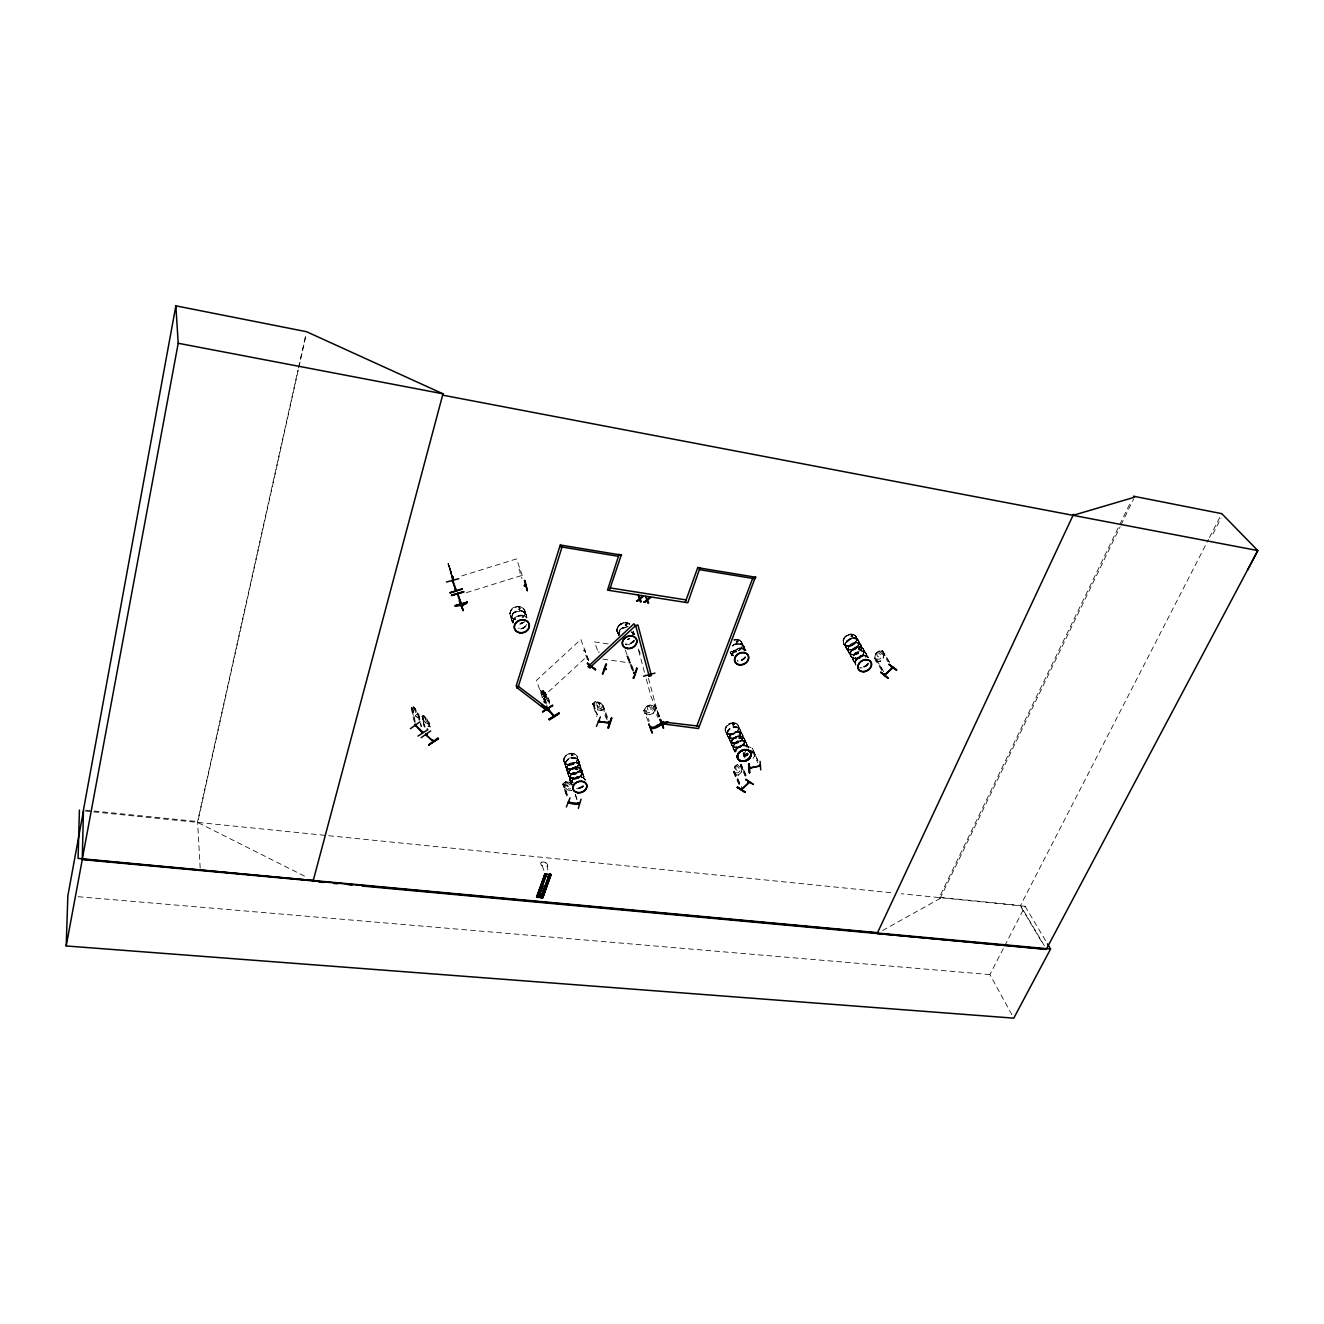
<?xml version="1.0" encoding="UTF-8"?>
<svg xmlns="http://www.w3.org/2000/svg" width="1324" height="1324" viewBox="0 0 1324 1324"><rect width="100%" height="100%" fill="white"/><g stroke="black" fill="none" stroke-linecap="round" stroke-linejoin="round"><path stroke-width="0.75" stroke-dasharray="5 3.75" d="M745.445 776.096L740.447 765.404L741.159 764.742L737.418 764.444L734.803 766.828L735.648 772.769L738.08 772.786L739.785 771.18L740.728 767.953L737.336 764.395M596.131 704.401L596.396 702.332M509.823 613.74L510.882 610.347M511.511 616.024L511.478 619.318M515.516 619.715L513.679 619.202L512.669 622.677A7.795 6.521 -17.2 0 1 517.485 616.107A7.795 6.521 -17.2 0 1 525.876 616.852L524.271 615.892L522.914 617.381M515.433 619.02L515.433 618.507M519.306 609.222L519.405 607.848M566.854 782.236L566.887 785.761L569.552 787.151L569.982 784.95L566.821 782.335M563.61 759.811C564.14 753.819 573.044 750.89 576.883 755.607M565.034 764.147L565.365 762.492M566.887 767.506L566.606 769.029L566.937 767.39M568.592 764.246L569.717 764.047M568.128 773.762L570.28 769.211L575.361 766.977M571.455 755.226L572.001 754.366M571.753 754.465L571.62 755.425M571.786 755.574L572.829 755.243L572.282 754.316M572.961 755.226L571.703 756.021L571.67 754.597M569.916 776.526L569.783 779.737L571.72 782.352A7.133 5.594 -18.3 0 1 574.351 772.935A7.133 5.594 -18.3 0 1 583.884 777.254L583.685 775.715L585.092 779.935A7.166 5.594 -18.3 0 0 584.414 778.628L585.109 779.968M571.19 783.163L571.521 781.508M573.242 777.933L574.202 777.734L573.441 778.595M580.144 776.509L575.146 778.926L570.081 777.536L574.368 778.065M577.512 769.194L576.403 768.781M575.857 769.36L576.834 770.005L577.843 768.946M577.909 769.244L575.824 768.996M578.902 764.56L579.25 762.905M580.822 767.92L580.541 769.426L579.747 764.593M582.063 773.712L581.352 775.368L582.146 770.651M582.13 773.895L582.411 772.372M584.695 779.455A7.166 5.594 -18.4 0 0 583.619 778.38L582.792 773.696M618.854 632.078L618.672 635.57A7.58 6.239 -22.1 0 1 620.873 629.099A7.58 6.239 -22.1 0 1 628.122 626.831M625.176 625.491L625.309 624.796M625.805 625.342L626.616 624.134M626.897 624.134L626.765 625.358L625.209 625.375M633.451 632.789L633.071 634.56A7.58 6.239 -22.1 0 0 633.418 632.822L634.477 634.163A7.613 6.256 -22.1 0 0 631.796 631.995L634.279 634.014M855.056 657.763L855.966 657.962M200.172 868.097L197.59 821.542L297.999 369.992M298.446 367.973L305.612 335.733M305.745 336.395L197.64 822.419L305.91 876.836M876.058 661.305L880.344 661.222L883.042 658.657L884.3 653.559M881.916 651.805L882.893 651.292L878.391 651.027L875.627 653.526L874.519 658.723L875.975 661.255L880.328 661.338L883.108 658.723L884.217 653.493M733.148 651.607L733.959 650.696M732.735 653.394L732.321 655.082A7.447 5.958 -26.2 0 1 738.18 648.545A7.447 5.958 -26.2 0 1 745.991 650.763L744.816 649.439L745.809 650.63A7.332 5.859 -26.2 0 0 738.064 648.379A7.332 5.859 -26.2 0 0 732.321 654.784M733.662 651.011L733.033 651.54L733.397 650.63M736.161 641.279L737.071 642.454L738.13 641.114M738.395 650.878C745.859 647.8 741.49 636.513 733.91 639.823A7.265 5.842 -26.2 0 1 741.887 642.769A7.265 5.842 -26.2 0 1 738.279 650.647M725.171 730.683L726.247 726.214M725.089 729.21L725.453 727.67M744.518 649.389L744.105 651.06A7.431 5.958 -26.2 0 0 741.39 644.308A7.431 5.958 -26.2 0 0 732.685 646.062M726.959 733.364L727.356 731.808M729.706 733.877L730.732 733.331M732.685 724.724L733.148 724.029L733.132 725.453M734.241 724.509L732.95 725.204M733.148 725.32L734.654 724.46M731.427 740.91L731.245 744.138M731.146 742.615L732.238 739.437M733.463 745.329L733.165 748.424L734.803 750.973A7.15 5.528 -24.4 0 1 737.931 741.324A7.15 5.528 -24.4 0 1 746.951 745.743L746.852 744.419M725.204 730.699C727.72 737.832 740 733.513 738.676 726.429M738.395 729.458L738.759 727.935L740.033 729.259L740.348 733.777M735.747 747.084L736.756 747.133M736.293 746.802L735.995 746.703M735.234 751.701L735.631 750.129M738.825 738.147L739.934 737.501M740.265 738.213L740.828 737.882M742.516 738.494L742.814 735.399A7.1 5.511 -24.4 0 0 731.593 733.993A7.1 5.511 -24.4 0 0 733.794 743.36A7.1 5.511 -24.4 0 0 742.797 735.482L742.88 737.087M744.568 742.863L744.783 739.653M742.483 767.374L741.126 772.587L738.494 775.086L741.043 772.537L742.4 767.423M739.007 784.238L733.364 771.958L734.721 766.762L737.418 764.444M845.539 636.265C834.236 649.24 863.579 648.098 855.238 635.421M847.989 645.384L847.625 645.847M848.469 645.251L847.625 645.731M852.474 636.132L852.143 635.305L852.623 636.314M850.687 651.706L850.372 655.066M850.339 653.477C850.885 647.568 860.186 643.994 863.662 649.306M854.824 658.061L855.254 657.945M864.076 652.136L862.867 655.463L863.645 653.742M451.302 572.349L449.862 568.079L450.805 571.124M573.573 785.38L569.105 782.103L565.514 781.657L565.414 786.423L569.138 789.104L570.644 788.707M598.299 652.12L599.424 651.938M567.301 795.525L564.007 784.189L567.417 795.211M593.417 704.517L592.424 704.368L593.417 704.517L597.207 715.043M607.236 719.76C602.056 712.593 606.078 704.716 598.729 702.167L595.022 701.737L592.374 703.954L595.105 701.819L598.729 702.167L603.314 705.527L604.323 708.274L601.692 710.508L598.729 702.167L602.205 707.231L600.451 708.539L595.072 706.205L594.327 704.153C596.148 693.329 601.923 722.424 592.54 703.888L596.843 716.665M563.875 786.87L568.211 790.279L571.819 790.726L568.277 790.114M632.64 670.904L626.897 655.893L627.89 656.042L633.766 670.705M627.89 656.042L626.782 656.224M571.703 785.165L569.105 782.103L573.54 785.48M597.587 702.514L599.689 704.914M547.126 866.177L547.06 866.359A3.707 2.118 19.4 0 0 546.1 863.082A3.707 2.118 19.4 0 0 541.152 862.536A3.707 2.118 19.4 0 0 542.161 865.631L542.095 865.813A3.707 2.118 19.4 0 1 541.152 862.536A3.707 2.118 19.4 0 1 546.167 862.9A3.707 2.118 19.4 0 1 547.126 866.177L547.805 869.934M604.323 708.274L601.609 710.442L598.067 709.813M512.256 614.468L511.428 619.682M512.967 620.89L513.762 619.185L510.849 617.017M524.139 615.908C529.286 607.484 514.672 602.718 510.865 610.314M882.545 930.524L940.023 898.533L939.361 897.291L1130.812 501.779M940.023 898.533L1120.087 526.902M1120.981 525.049L1133.559 499.098M626.6 624.994L626.997 624.167M568.608 764.114L568.989 764.378A7.083 5.577 -18.3 0 0 571.654 773.663A7.083 5.577 -18.3 0 0 580.359 765.851L579.002 761.797A7.067 5.561 -18.3 0 0 567.483 760.373A7.067 5.561 -18.3 0 0 570.313 769.592A7.067 5.561 -18.3 0 0 579.002 761.797M568.41 772.19C570.379 766.828 579.945 764.61 582.196 770.866L581.484 769.31M1212.966 533.953L1220.96 518.181M1044.305 945.65L1020.506 905.533L1208.514 539.414M1209.457 537.577L1221.738 513.646M1011.867 1014.681L989.905 974.596L1003.791 947.636M1004.717 945.832L1025.09 906.278L901.33 893.733M858.349 648.594L859.657 647.817M737.782 641.395L737.187 641.842M741.192 648.363L742.019 646.791M738.891 737.915L739.967 737.154M740.315 738.047L739.669 737.203M743.757 744.32L744.502 742.681L742.549 745.627M843.438 639.128L844.298 637.605M851.977 636.563L851.117 636.033L852.474 635.603M847.426 645.284L848.452 645.582M859.905 648.644L858.564 648.611L859.094 649.323M653.146 713.255L655.628 708.985L653.228 713.305L649.571 714.728L645.036 713.404M648.313 721.547L643.845 710.74L646.294 706.519L649.918 705.113M643.878 710.822L646.377 706.569L646.526 712.031L649.521 712.676L651.838 711.7L653.493 709.101L649.852 705.113L646.294 706.519M739.007 737.683L740 738.56M753.108 758.42L755.425 754.73L754.15 751.982L749.301 750.178M751.287 754.481L753.604 750.907L752.346 748.176L747.514 746.289L752.247 748.325M745.76 751.089L743.443 754.498M736.26 641.097L738.246 641.395M519.753 608.709L519.124 608.014M452.394 576.288L449.15 566.176L450.458 570.478M625.441 624.15L625.408 624.994M581.302 775.202L578.687 777.751M736.607 641.263L737.832 641.445M726.231 726.197L732.387 722.722M732.222 739.421L736.657 736.293L740.232 735.945M732.321 739.62L738.544 736.111M739.454 737.7L739.669 738.593M600.12 706.122L598.117 706.851L596.561 705.609M851.349 635.47L851.282 636.364M860.782 644.771A7.133 5.561 -30 0 0 849.131 645.781A7.133 5.561 -30 0 0 853.798 654.221A7.133 5.561 -30 0 0 860.782 644.771L858.597 641.048A7.133 5.577 -30 0 0 846.963 642.057A7.133 5.577 -30 0 0 851.63 650.514L852.937 648.992M855.271 658.558L855.503 657.68M861.593 656.787L862.768 655.281M735.78 766.364L736.641 765.553L739.09 768.284L737.849 770.982L736.012 769.492L735.863 766.414M734.092 771.263L740.497 785.331M733.562 771.942L734.506 771.462L741.539 787.267M733.364 771.958L734.506 771.462M740.712 765.586L741.092 764.676M878.474 651.094L875.793 653.609L877.034 659.286L879.748 659.12L881.552 657.432L882.396 654.238L878.391 650.912L882.661 650.912L889.827 662.794M876.786 653.046L877.68 652.219L880.592 654.685L879.384 657.383L877.233 656.075L876.869 653.113M881.751 670.391L874.552 658.607L875.363 657.78L884.449 672.989M881.801 651.772L882.661 650.912M875.627 658.144L874.651 658.64M542.145 697.632L587.095 656.34M587.525 659.766L583.851 650.349L584.629 649.637L588.981 660.908M540.688 690.085C539.48 690.085 544.76 699.155 544.958 703.276M584.894 649.869L583.851 650.349M565.514 781.657L562.849 784.04L566.341 795.41M565.596 781.723L562.948 784.172L563.842 784.652M451.021 571.852L451.385 572.862M740.331 765.09L745.197 775.914M572.928 755.64L571.968 755.607M414.263 721.613L411.152 707.546L413.303 706.702L418.88 714.381M413.303 706.702L413.253 710.525L415.256 713.818L418.07 715.258L415.786 709.184L413.204 706.784M411.483 707.314L412.145 707.976L411.152 707.546M414.131 708.042L416.117 713.504L415.041 708.754M419.526 717.211C414.693 718.634 412.757 710.574 411.367 707.198L415.835 726.28M419.063 719.991L418.053 713.371L421.098 726.677M418.103 713.619L418.698 714.381L417.705 713.967M737.352 641.776L737.435 640.75M419.344 717.178L417.557 717.625L415.124 715.258M424.094 726.578L422.207 716.185L424.756 727.224M424.739 716.979L426.725 722.441L425.534 717.757M422.67 718.998L428.347 726.595M426.245 718.187L423.812 715.721L422.108 716.267L422.455 717.161L421.793 716.516M428.182 726.562L430.035 726.015M429.919 726.098L428.248 726.661M845.523 636.232L850.587 634.031L855.221 635.404M851.531 635.421L851.051 636.745M852.524 636.612L851.067 636.629M733.033 724.079L734.307 724.311M859.59 649.207L859.839 648.313M859.988 649.339L858.316 648.992M734.108 747.199L739.355 747.464L742.483 745.462M545.786 703.094L542.41 691.045L546.117 702.862M543.436 690.913C551.098 698.443 551.016 708.903 543.287 693.759M544.23 692.071L546.514 697.483L545.008 692.849M545.471 693.362L547.342 699.337C544.776 698.096 541.152 686.511 545.571 693.329M549.377 703.971L547.788 697.88L549.626 702.481M548.533 698.576L547.457 698.096M518.545 607.799L519.703 607.699M854.361 647.684L859.69 646.608L862.718 648.115M860.054 657.912L853.07 658.342M728.928 723.847L730.616 723.119M733.215 733.976L734.903 733.248M740.977 746.521L735.714 747.597M648.826 705.957L647.668 706.437L647.469 709.234L649.505 711.021L651.425 708.985L648.859 706.056M653.295 706.519L657.697 717.277M644.043 710.789L645.119 710.674L643.977 710.707M653.394 706.751L654.437 706.42M466.396 592.672L522.153 575.344M659.782 716.681L654.85 705.626L659.981 717.476M452.841 581.848L448.306 563.693L450.607 570.578M448.538 564.818L447.81 564.024M449.084 566.076L449.647 568.162M449.15 566.225L451.815 575.03M449.448 567.185L451.335 573.193M449.73 567.979L453.321 579.101L451.153 572.183M450.805 572.464L452.841 578.555M452.312 576.734L450.855 573.093L451.732 573.954M453.073 578.042L453.255 576.784L453.536 577.678M461.811 575.874L516.575 558.894L523.096 578.141M518.876 569.154C520.332 567.731 519.223 575.659 522.02 578.472M422.025 716.168L423.912 715.655L423.895 719.495L425.881 722.772L428.678 724.178M739.669 737.319L740.877 738.163L739.106 738.627M576.916 778.33L573.242 778.711A7.1 5.561 -18.3 0 1 570.445 769.393A7.1 5.561 -18.3 0 1 581.997 770.8A7.1 5.561 -18.3 0 1 573.275 778.611M569.006 753.687L570.826 753.306M859.441 647.817L858.349 649.29M856.413 658.839L859.955 657.73A7.15 5.561 -29.9 0 1 850.438 653.924A7.15 5.561 -29.9 0 1 860.252 647.006A7.15 5.561 -29.9 0 1 861.444 656.605M731.262 651.507L736.624 651.656M733.91 639.84L735.78 639.475M518.892 607.882L520.249 608.262M602.321 705.295L608.643 722.921M575.427 767.208L577.264 767.192M738.461 735.929L740.315 736.144M732.404 722.739L737.104 723.963L738.643 726.413A6.918 5.395 -24.5 0 1 729.673 734.092A6.918 5.395 -24.5 0 1 727.521 724.923A6.918 5.395 -24.5 0 1 738.461 726.396M856.512 659.004L851.845 657.68L850.289 654.9M738.494 775.086L734.737 774.672M563.925 784.189L562.849 784.04L567.02 796.916M78.149 896.712L989.905 974.596M85.497 810.172L197.59 821.542M939.361 897.291L1020.506 905.533M85.481 811.049L91.604 811.662M93.64 811.877L893.104 892.906M563.312 785.446L570.28 786.324M565.48 781.756L569.072 782.17M602.106 705.725L603.198 705.527L608.99 721.315M602.817 659.087L630.439 663.043M598.001 709.995L601.741 710.409M608.08 643.911L594.443 641.908L597.985 651.309M576.602 769.443L575.808 769.443M563.643 759.827C564.372 769.426 581.732 763.931 576.9 755.623M577.264 767.225L578.969 767.606M735.83 747.762A7.034 5.462 -24.4 0 1 733.662 738.478A7.034 5.462 -24.4 0 1 744.767 739.951A7.034 5.462 -24.4 0 1 735.83 747.762L731.742 745.313M740.232 735.962L741.837 736.359M740.315 736.161L743.294 737.352M734.158 722.772L735.747 723.185M654.553 706.337L649.885 705.013L654.453 706.42M644.937 713.471L649.604 714.629M733.148 651.507L733.728 650.912M626.699 624.68L626.6 623.836M736.326 642.239L736.425 641.197L736.938 642.09M737.6 639.525L739.272 640.005M749.268 750.261L754.15 752.082M568.675 764.478L568.939 764.329A7.083 5.577 -18.3 0 1 580.359 765.851M565.646 763.749L567.069 764.511M748.507 754.564L745.66 753.008M578.902 767.423L580.425 768.383M732.735 746.422L734.092 747.183M730.103 738.262L727.703 736.343M730.848 742.185L732.238 742.979M522.715 611.192L525.595 613.442L526.555 617.1A7.646 6.405 -17.2 0 0 516.178 611.986A7.646 6.405 -17.2 0 0 513.679 622.793L512.239 621.304L513.447 622.578M743.823 740.778L746.256 742.731L746.968 745.677M518.313 609.272L519.703 609.454L520.15 608.229M746.041 745.577L747.448 746.388A7.166 5.528 -24.4 0 0 740 745.875A7.166 5.528 -24.4 0 0 735.267 751.684M734.506 723.93L733.678 723.798L734.754 724.311M737.617 727.306L739.007 728.117M629.711 624.084C623.72 618.788 612.267 627.957 618.821 634.146M733.397 655.777L731.907 654.867L733.314 655.744A7.431 5.958 -26.2 0 1 730.335 652.252M732.569 645.831A7.414 5.958 -26.2 0 1 741.274 644.076L742.731 644.953M743.525 648.661L745.015 649.571M854.261 661.851L855.685 662.745M849.429 653.46L850.852 654.354M851.746 657.498L853.053 658.342M846.847 648.992L848.27 649.869M863.629 651.226L865.069 652.153M866.31 655.777L867.75 656.687M858.73 642.901L860.17 643.812M856.115 638.449L857.538 639.36M429.257 723.285L428.628 722.292L429.87 727.538M568.956 776.427L570.148 777.701L568.277 775.07M570.644 781.259L571.736 782.335M565.96 767.126L567.168 768.301M567.549 772.024L568.757 773.183M573.342 778.429L573.242 778.33A7.083 5.561 -18.3 0 1 570.363 769.112A7.083 5.561 -18.3 0 1 581.898 770.518A7.133 5.594 -18.3 0 1 573.193 778.479A7.133 5.594 -18.3 0 1 570.346 769.194A7.133 5.594 -18.3 0 1 581.981 770.601A7.083 5.561 -18.3 0 1 573.176 778.313L573.176 778.115M581.782 772.719L583.007 773.895M577.115 758.735L578.323 759.926M578.737 763.6L579.945 764.792M428.711 722.408L430.201 727.306M524.221 612.052L525.413 613.31M730.997 742.284L729.127 737.915M741.026 732.702L742.781 735.35M743.211 737.17L744.287 738.461M745.064 741.49L746.041 742.565L742.268 734.472M451.567 574.252L448.224 563.908M732.089 654.999L731.08 653.841L732.089 655.843M730.831 653.642L731.858 654.85M742.532 644.821L743.79 646.178M547.871 697.665L549.725 703.756M541.979 691.343L543.552 690.847L542.228 691.012L547.606 707.695M548.285 701.588L543.221 693.693M847.095 649.141L845.324 645.98M849.677 653.626L847.89 649.058M853.268 660.626L854.51 662.017M843.553 643.712L844.497 644.871M864.82 651.987L866.061 653.361M857.29 639.194L858.531 640.568M859.921 643.646L861.692 648.247M882.595 651.027L889.579 662.596M881.652 651.573L888.09 661.851M1025.09 906.278L1046.49 942.175M875.065 657.78L882.247 669.497M1021.069 907.023L1043.064 944.128M429.357 723.351L426.378 718.071L429.224 726.909M858.167 640.303A7.1 5.561 -30 0 0 846.549 641.312A7.1 5.561 -30 0 0 851.2 649.753A7.1 5.561 -30 0 0 858.167 640.303A7.116 5.577 -30 0 0 846.533 641.312A7.116 5.577 -30 0 0 851.2 649.753A7.116 5.577 -30 0 0 858.184 640.303L855.999 636.612A7.067 5.544 -30 0 0 844.398 637.605A7.067 5.544 -30 0 0 849.048 646.013A7.067 5.544 -30 0 0 855.966 636.612L856.181 636.976A7.05 5.528 -30 0 1 849.263 646.377A7.116 5.577 -30 0 1 844.464 637.738A7.116 5.577 -30 0 1 856.098 636.745A7.116 5.577 -30 0 1 849.131 646.195A7.05 5.528 -30 0 1 844.629 637.986A7.05 5.528 -30 0 1 856.165 636.993M861.229 645.516A7.133 5.577 -29.9 0 1 854.228 654.983A7.133 5.577 -29.9 0 1 849.561 646.526A7.133 5.577 -29.9 0 1 861.229 645.516L865.714 653.096M866.144 653.857L868.379 657.647A7.199 5.594 -29.8 0 0 859.375 656.274A7.199 5.594 -29.8 0 0 855.817 664.714L853.616 660.908M863.265 649.041A7.133 5.561 -29.9 0 1 856.28 658.475A7.133 5.561 -29.9 0 1 851.63 650.051A7.133 5.561 -29.9 0 1 863.265 649.041L863.678 649.687M843.653 643.563L845.788 647.287M846.202 648.048L848.37 651.772L847.906 650.465M848.783 652.533L853.186 660.146M570.727 781.392L570.048 780.084L571.438 784.271M566.176 767.341L565.083 763.882M567.748 772.24L566.672 768.764M578.356 759.976L579.184 763.17M578.108 759.711L578.77 761.019M510.849 616.984L509.856 613.757M511.428 619.731L512.454 621.519M741.539 642.09L743.476 645.913M743.84 646.708L745.76 650.547M525.363 613.244L526.108 614.75M752.346 748.275L757.874 760.506M753.058 750.377L757.907 760.803M752.86 752.032L757.742 762.773M737.915 725.089L739.735 728.978M740.099 729.772L741.903 733.695M746.322 743.261L748.176 747.266A7.05 5.445 -24.4 0 1 748.722 748.573M747.001 753.77L747.563 754.978M745.213 754.183L746.157 756.252M743.476 752.297L745.098 756.087M743.31 754.266L744.932 758.056M746.157 775.434L741.241 764.627L746.686 777.006M725.866 731.874L727.637 735.796M727.968 736.591L729.739 740.53M730.103 741.324L733.728 749.334M735.002 752.148L734.075 750.145L734.986 751.122A7.034 5.445 -24.4 0 1 738.08 741.688A7.034 5.445 -24.4 0 1 746.968 746.024M733.81 772.124L739.272 784.42M653.477 706.834L654.42 706.321L658.789 717.161M731.179 743.956L731.808 745.495M727.108 734.936L727.654 736.276M744.204 738.279L744.833 739.818A7.001 5.428 -24.4 0 1 735.763 747.547A7.001 5.428 -24.4 0 1 733.628 738.345A7.001 5.428 -24.4 0 1 744.651 739.785M633.253 631.482L634.064 633.418M640.237 653.526L637.936 647.916L644.656 672.956M730.765 653.162L730.203 651.739A7.299 5.859 -26.2 0 0 733.165 655.148M730.798 653.609L730.219 652.136A7.414 5.958 -26.2 0 0 733.231 655.496M659.385 716.797L650.862 696.076L645.169 674.892M743.823 646.244L744.402 648.098M625.193 649.935L633.65 671.053M617.149 631.267L618.705 635.172A7.464 6.14 -22.1 0 1 620.857 628.9A7.464 6.14 -22.1 0 1 627.973 626.666M626.897 655.893L632.773 670.556M645.003 710.392L649.29 721.15M588.7 660.693L580.855 639.426L536.551 680.304L543.866 702.299M542.161 865.631L545.471 874.734M593.533 704.186L597.323 714.712M855.354 663.407L855.867 665.161A7.315 5.677 -29.8 0 1 858.68 656.985A7.315 5.677 -29.8 0 1 867.7 656.687M853.235 660.593L852.706 657.416L852.722 659.104M850.405 655.082L850.918 656.489M863.546 649.124L864.125 650.729M861.163 645.102L861.692 646.824M858.548 640.733A7.216 5.644 -30 0 1 851.464 650.332A7.216 5.644 -30 0 1 846.731 641.759A7.216 5.644 -30 0 1 858.548 640.733L859.077 642.355L858.564 640.981M866.095 653.427L866.591 655.165M577.363 756.931A7.034 5.544 -18.2 0 1 568.724 764.693A7.034 5.544 -18.2 0 1 565.911 755.508A7.034 5.544 -18.2 0 1 577.363 756.931L578.754 760.969A7.067 5.561 -18.3 0 1 570.048 768.781A7.067 5.561 -18.3 0 1 567.218 759.562A7.067 5.561 -18.3 0 1 578.737 760.986M583.421 774.954L580.64 766.679A7.083 5.577 -18.3 0 0 569.088 765.272A7.083 5.577 -18.3 0 0 571.918 774.49A7.083 5.577 -18.3 0 0 580.64 766.679L580.822 768.052M453.172 576.999L453.487 577.909M524.751 610.794L526.091 614.7M526.323 615.495L527.002 617.447M542.823 691.409L546.68 703.557M575.41 794.433L578.34 803.486M575.295 794.748L577.065 800.176M540.97 690.301L545.24 703.491M563.974 761.184L565.282 765.255M565.53 766.083L566.854 770.154M567.119 770.982L569.817 779.29L569.634 777.9M510.237 615.312L511.478 619.251M511.726 620.062L512.355 622.015M449.465 567.483L450.657 571.323M450.21 570.148L451.401 573.987M450.541 571.008L451.203 573.143M449.862 567.93L451.898 574.831M453.255 576.784L454 579.449M448.306 563.693L452.212 577.959M451.898 577.032L448.174 563.743L448.902 565.514M648.479 678.318L657.813 713.206M422.737 716.516L425.087 726.992M422.124 716.085L424.425 726.346M418.814 714.331L421.413 726.446M412.145 707.976L415.273 722.027M568.079 773.58L568.344 775.268M618.54 633.65L618.705 635.272M727.008 733.198L727.075 734.886M740.613 730.931L740.695 732.387M744.419 647.75L744.485 649.554A7.315 5.859 -26.2 0 0 740.662 644.391A7.315 5.859 -26.2 0 0 732.884 646.393M845.308 644.573L845.324 646.261M855.354 663.672L855.354 661.983A7.183 5.577 -29.9 0 1 853.616 654.635A7.183 5.577 -29.9 0 1 862.487 650.779A7.183 5.577 -29.9 0 1 865.764 657.581M859.061 642.09L859.094 643.646M859.044 642.09L859.061 643.778M864.059 650.564L864.158 652.302M866.608 654.9L866.591 656.588M748.01 753.77A7.05 5.445 -24.4 0 1 741.887 757.212M735.978 750.691A7.05 5.445 -24.4 0 1 746.256 746.223M747.58 746.984A7.05 5.445 -24.4 0 1 748.54 748.06M747.977 753.538A7.166 5.528 -24.4 0 1 741.754 757.03M735.366 751.933A7.166 5.528 -24.4 0 1 740.993 745.793A7.166 5.528 -24.4 0 1 748.523 747.729M747.646 752.975A7.05 5.445 -24.4 0 1 741.523 756.401M735.25 751.387A7.05 5.445 -24.4 0 1 739.917 745.677A7.05 5.445 -24.4 0 1 747.199 746.19M747.861 753.29A7.166 5.528 -24.4 0 1 741.639 756.782M736.094 751.536A7.15 5.528 -24.4 0 1 733.959 744.336A7.15 5.528 -24.4 0 1 742.814 740.497A7.15 5.528 -24.4 0 1 746.471 747.017M736.028 751.171A7.034 5.445 -24.4 0 1 733.926 744.088A7.034 5.445 -24.4 0 1 742.632 740.298A7.034 5.445 -24.4 0 1 746.24 746.736M858.597 641.048A7.116 5.561 -30 0 1 851.63 650.498A7.116 5.561 -30 0 1 846.979 642.057A7.116 5.561 -30 0 1 858.597 641.048A7.133 5.577 -30 0 1 851.63 650.514M868.892 662.91A7.216 5.594 -29.8 0 1 860.021 667.892M867.915 657.267A7.216 5.594 -29.8 0 0 860.666 656.621A7.216 5.594 -29.8 0 0 855.734 662.563A7.299 5.677 -29.9 0 1 853.533 655.612A7.299 5.677 -29.9 0 1 861.709 651.011A7.299 5.677 -29.9 0 1 866.608 656.505M867.965 664.185A7.315 5.677 -29.8 0 1 859.839 667.726M855.503 663.87A7.315 5.677 -29.8 0 1 859.624 656.704A7.315 5.677 -29.8 0 1 867.849 656.919M860.137 658.045A7.133 5.561 -29.9 0 1 850.67 654.304A7.133 5.561 -29.9 0 1 860.468 647.403A7.133 5.561 -29.9 0 1 861.659 656.985M867.584 663.638A7.199 5.594 -29.8 0 1 861.312 667.164M855.834 662.861A7.183 5.577 -29.9 0 1 853.781 655.893A7.183 5.577 -29.9 0 1 861.825 651.358A7.183 5.577 -29.9 0 1 866.657 656.77M867.816 663.953A7.315 5.677 -29.8 0 1 861.444 667.528M583.371 786.473A7.166 5.594 -18.4 0 1 581.898 787.532M580.193 788.277A7.166 5.594 -18.4 0 1 576.552 788.641M571.786 782.153A7.166 5.594 -18.4 0 1 572.531 780.697M573.673 779.389A7.166 5.594 -18.4 0 1 582.196 777.618M583.354 786.241A7.282 5.677 -18.3 0 1 576.437 788.442M571.306 783.378A7.282 5.677 -18.3 0 1 572.332 780.366M573.408 779.058A7.1 5.561 -18.3 0 0 582.146 771.23A7.083 5.561 -18.3 0 0 570.594 769.856A7.083 5.561 -18.3 0 0 573.424 779.058A7.083 5.561 -18.3 0 0 582.146 771.247A7.1 5.561 -18.3 0 0 570.578 769.84A7.1 5.561 -18.3 0 0 573.408 779.058A7.282 5.677 -18.3 0 1 583.603 778.016M573.11 783.047A7.249 5.677 -18.3 0 1 570.412 775.864A7.249 5.677 -18.3 0 1 579.382 771.958A7.249 5.677 -18.3 0 1 583.603 778.479M583.09 785.645A7.166 5.594 -18.3 0 1 576.288 787.813M571.24 782.815A7.166 5.594 -18.3 0 1 575.725 777.072A7.166 5.594 -18.3 0 1 583.338 777.552M583.272 785.993A7.282 5.677 -18.3 0 1 576.354 788.194M571.223 783.129A7.282 5.677 -18.3 0 1 575.774 777.287A7.282 5.677 -18.3 0 1 583.52 777.767M584.612 778.86A7.282 5.677 -18.3 0 1 585.274 780.184M573.027 782.798A7.249 5.677 -18.3 0 1 570.33 775.599A7.249 5.677 -18.3 0 1 579.3 771.693A7.249 5.677 -18.3 0 1 583.52 778.214M572.994 782.418A7.133 5.594 -18.3 0 1 570.346 775.334A7.133 5.594 -18.3 0 1 579.151 771.495A7.133 5.594 -18.3 0 1 583.321 777.916M745.594 657.482A7.332 5.875 -26.2 0 1 737.435 661.04M732.702 655.579A7.332 5.875 -26.2 0 1 733.082 653.957M733.91 652.401A7.332 5.875 -26.2 0 1 745.131 650.15M745.561 657.25A7.447 5.958 -26.2 0 1 737.269 660.858M732.47 655.314A7.447 5.958 -26.2 0 1 732.834 653.675M733.678 652.103A7.447 5.958 -26.2 0 1 740.166 648.412A7.447 5.958 -26.2 0 1 746.107 650.994M745.213 656.687A7.332 5.859 -26.2 0 1 738.858 660.295M745.445 657.002A7.447 5.958 -26.2 0 1 738.974 660.659M732.155 655.082A7.315 5.859 -26.2 0 1 730.567 652.5M732.503 645.615A7.299 5.859 -26.2 0 1 741.076 643.894A7.299 5.859 -26.2 0 1 743.757 650.514M741.274 644.076A7.414 5.958 -26.2 0 1 743.989 650.812M736.541 651.408A7.265 5.842 -26.2 0 1 731.295 651.259M734.108 640.319A7.249 5.826 -26.2 0 1 741.721 642.471A7.249 5.826 -26.2 0 1 739.984 649.935M736.723 651.789A7.249 5.826 -26.2 0 1 734.903 652.153M733.115 652.103A7.249 5.826 -26.2 0 1 731.493 651.64M524.304 627.808A7.679 6.421 -17.2 0 1 520.531 628.999M512.984 623.124A7.679 6.421 -17.2 0 1 517.701 616.703A7.679 6.421 -17.2 0 1 525.959 617.447M525.876 626.434A7.795 6.521 -17.2 0 1 518.445 628.768M512.785 622.859A7.795 6.521 -17.2 0 1 517.568 616.339A7.795 6.521 -17.2 0 1 525.959 617.1M515.533 619.45A7.596 6.388 -17.1 0 1 510.7 610.861A7.596 6.388 -17.1 0 1 521.822 607.385A7.596 6.388 -17.1 0 1 522.765 617.183M515.566 619.632A7.646 6.421 -17.1 0 1 510.716 610.993A7.646 6.421 -17.1 0 1 521.904 607.501A7.646 6.421 -17.1 0 1 522.848 617.365M524.321 621.701A7.762 6.504 -17.2 0 1 518.909 624.084M513.497 622.594A7.762 6.504 -17.2 0 1 516.046 611.622A7.762 6.504 -17.2 0 1 526.604 616.868M526.836 624.415A7.663 6.421 -17.2 0 1 518.313 628.139M512.736 622.33A7.663 6.421 -17.2 0 1 518.379 615.561A7.663 6.421 -17.2 0 1 526.886 617.911M524.337 621.916A7.646 6.405 -17.2 0 1 518.991 624.249M525.793 626.202A7.795 6.521 -17.2 0 1 518.379 628.519M522.649 622.644A7.762 6.504 -17.2 0 1 520.812 623.455M513.431 622.363A7.762 6.504 -17.2 0 1 515.963 611.39A7.762 6.504 -17.2 0 1 526.522 616.636M513.431 621.999A7.646 6.405 -17.2 0 1 512.603 613.757A7.646 6.405 -17.2 0 1 521.987 610.827A7.646 6.405 -17.2 0 1 526.042 618.06M522.5 622.28A7.646 6.405 -17.2 0 1 520.68 623.074M618.904 633.915A7.447 6.14 -22.1 0 1 619.284 624.994A7.447 6.14 -22.1 0 1 629.562 624.134A7.431 6.124 -22.1 0 0 619.284 625.011A7.431 6.124 -22.1 0 0 618.92 633.915A7.464 6.157 -22.1 0 1 619.268 624.994A7.464 6.157 -22.1 0 1 629.595 624.134M618.937 634.097A7.464 6.157 -22.1 0 1 619.318 625.127A7.464 6.157 -22.1 0 1 629.645 624.283M629.463 638.681A7.58 6.239 -22.1 0 1 627.659 639.475M618.788 635.719A7.58 6.239 -22.1 0 1 626.302 627.013M633.236 631.482A7.464 6.14 -22.1 0 1 633.418 633.104M629.529 638.863A7.464 6.14 -22.1 0 1 627.741 639.641M619.02 635.95A7.464 6.14 -22.1 0 1 626.418 627.394M633.319 632.574A7.58 6.239 -22.1 0 1 632.988 634.262M629.363 638.433A7.58 6.239 -22.1 0 1 627.559 639.227M633.087 632.326A7.464 6.14 -22.1 0 1 632.773 633.981M634.097 640.551A7.613 6.256 -22.1 0 1 625.623 644.258M634.213 641.031A7.497 6.157 -22.1 0 1 632.988 642.438M629.645 644.341A7.497 6.157 -22.1 0 1 625.871 644.672M631.945 632.607A7.497 6.157 -22.1 0 1 633.418 633.484M634.196 640.799A7.613 6.256 -22.1 0 1 625.722 644.49M631.896 632.243A7.613 6.256 -22.1 0 1 634.51 634.361M633.898 640.237A7.497 6.157 -22.1 0 1 625.557 643.878M631.631 631.813A7.497 6.157 -22.1 0 1 634.196 633.915M729.458 736.508L729.094 738.08L729.474 736.508M452.063 575.758L452.345 576.652L452.063 575.758M747.679 755.342L742.797 753.422L747.663 755.243M741.175 732.817L739.785 732.007L741.159 732.817M733.943 743.542A6.984 5.428 -24.4 0 0 742.814 735.78A6.984 5.428 -24.4 0 0 731.791 734.323A6.984 5.428 -24.4 0 0 733.943 743.542M735.631 747.232A6.984 5.412 -24.4 0 0 744.502 739.487A6.984 5.412 -24.4 0 0 733.496 738.047A7.034 5.462 -24.4 0 0 735.664 747.398A7.034 5.462 -24.4 0 0 744.601 739.586A7.034 5.462 -24.4 0 0 733.513 738.13A6.984 5.412 -24.4 0 0 735.631 747.232M729.855 734.472A6.918 5.395 -24.5 0 0 738.627 726.793A6.918 5.395 -24.5 0 0 727.703 725.32A6.918 5.395 -24.5 0 0 729.855 734.472M731.642 738.643A7.067 5.511 -24.4 0 0 740.613 730.782A7.067 5.511 -24.4 0 0 729.458 729.276A7.067 5.511 -24.4 0 0 731.642 738.643M733.595 742.747A6.984 5.428 -24.4 0 0 742.45 735.002A6.984 5.428 -24.4 0 0 731.427 733.529A6.984 5.428 -24.4 0 0 733.595 742.747M731.808 738.825A6.968 5.428 -24.4 0 0 740.646 731.08A6.968 5.428 -24.4 0 0 729.656 729.607A6.968 5.428 -24.4 0 0 731.808 738.825M733.678 743.112A7.1 5.511 -24.4 0 0 742.681 735.234A7.1 5.511 -24.4 0 0 731.477 733.744A7.1 5.511 -24.4 0 0 733.678 743.112M731.543 738.395A7.067 5.511 -24.4 0 0 740.513 730.534A7.067 5.511 -24.4 0 0 729.342 729.044A7.067 5.511 -24.4 0 0 731.543 738.395M731.444 738.031A6.968 5.412 -24.4 0 0 740.282 730.302A6.968 5.412 -24.4 0 0 729.292 728.829A6.968 5.412 -24.4 0 0 731.444 738.031M735.962 747.944A6.984 5.412 -24.4 0 0 744.816 740.199A6.984 5.412 -24.4 0 0 733.81 738.742A6.984 5.412 -24.4 0 0 735.962 747.944M854.063 654.817A7.249 5.66 -29.9 0 0 861.179 645.202A7.249 5.66 -29.9 0 0 849.329 646.228A7.249 5.66 -29.9 0 0 854.063 654.817M856.33 658.64A7.183 5.594 -29.9 0 0 863.38 649.124A7.183 5.594 -29.9 0 0 851.646 650.15A7.183 5.594 -29.9 0 0 856.33 658.64M853.93 654.586A7.249 5.66 -29.9 0 0 861.047 644.97A7.249 5.66 -29.9 0 0 849.197 645.996A7.249 5.66 -29.9 0 0 853.93 654.586M851.332 650.101A7.216 5.644 -30 0 0 858.415 640.518A7.216 5.644 -30 0 0 846.599 641.528A7.216 5.644 -30 0 0 851.332 650.101M571.786 774.292A7.199 5.66 -18.3 0 0 580.657 766.348A7.199 5.66 -18.3 0 0 568.906 764.924A7.017 5.528 -18.2 0 1 566.043 755.921A7.017 5.528 -18.2 0 1 577.479 757.345A7.017 5.528 -18.2 0 1 568.857 765.09A7.199 5.66 -18.3 0 0 571.786 774.292M570.197 769.409A7.183 5.66 -18.3 0 0 579.018 761.482A7.183 5.66 -18.3 0 0 567.317 760.042A7.183 5.66 -18.3 0 0 570.197 769.409M571.703 774.043A7.199 5.66 -18.3 0 0 580.574 766.099A7.199 5.66 -18.3 0 0 568.823 764.676A7.199 5.66 -18.3 0 0 571.703 774.043M570.114 769.145A7.183 5.66 -18.3 0 0 578.936 761.234A7.183 5.66 -18.3 0 0 567.235 759.794A7.183 5.66 -18.3 0 0 570.114 769.145M573.325 778.826A7.133 5.594 -18.3 0 0 582.113 770.965A7.133 5.594 -18.3 0 0 570.478 769.558A7.133 5.594 -18.3 0 0 573.325 778.826M618.788 626.07A7.447 6.14 -22.1 0 0 619.053 634.328A7.431 6.124 -22.1 0 1 618.788 626.07A7.447 6.14 -22.1 0 1 628.271 623.654A7.431 6.124 -22.1 0 0 618.788 626.07"/><path stroke-width="1.5" d="M661.834 723.152L662.248 723.069M1047.499 943.88L1050.561 949.01L1013.77 1018.156L66.2 945.965L82.27 859.607L83.462 809.957L175.86 305.844L306.506 331.695L442.977 393.807L442.63 395.148L1257.8 550.569L1247.506 570.23M79.407 810.073L78.099 858.415L313.258 880.526M66.2 945.965L67.855 895.835L83.445 810.834M737.567 787.085L745.114 792.265L737.236 787.416M175.86 305.844L178.21 343.264L82.27 859.177L877.547 932.675M650.845 728.283L661.487 723.831M651.938 727.836L651.673 727.19M660.411 724.278L661.719 724.079M452.494 580.955L455.721 590.338M457.492 593.996L460.686 603.413M416.266 726.015L415.074 725.552M421.959 731.162L422.538 732.784L421.628 731.394M415.256 724.642L422.886 732.453L422.654 731.659M425.848 734.688L433.478 741.407M432.485 741.01L432.832 740.099M312.994 881.503L442.977 393.807M442.795 395.181L443.159 393.84L178.21 343.264M461.513 605.531L462.953 605.531L462.721 604.671M524.42 585.953L525.628 585.589M649.29 675.952L649.124 675.091M516.559 687.355L544.445 708.737L546.084 707.248L518.379 686.378L516.145 686.08L560.383 544.545M516.741 687.917L518.379 686.378L562.038 547.044M700.065 567.582L687.818 602.768L607.517 590.14L619.119 554.226M621.386 554.607L609.553 589.974M602.437 673.949L605.896 664.003M602.9 674.015L606.491 664.135M605.449 668.852L604.456 668.653M566.374 806.978L570.015 797.876M568.575 802.725L568.675 801.599M579.018 802.824C581.269 806.2 565.58 802.841 569.651 802.361M600.384 716.946L596.412 726.413M578.853 803.287L578.125 803.784L578.274 802.741M578.323 803.867L578.125 802.824M578.323 808.335L581.071 799.183M608.295 722.606L608.56 722.192M611.357 718.121C601.493 748.97 619.235 697.434 607.848 727.654M551.065 874.618L542.625 897.887L551.082 874.601L544.975 873.939L536.617 897.225L542.211 897.523M537.958 897.225L546.349 873.807L536.617 897.225L545.306 873.691L537.776 897.358M546.713 874.138L538.405 897.424M540.837 897.672L549.261 874.436L550.685 874.436L542.294 897.689L540.837 897.672L549.659 874.32M550.254 874.519L541.996 897.804M550.602 874.287L542.691 897.854M636.728 668.388L633.65 678.368L632.889 677.921M633.617 678.335L637.192 668.488L636.43 668.057M697.88 567.218L685.402 601.907M755.557 576.734L698.493 728.548L662.778 723.847L663.225 721.448M547.59 709.002L553.846 716.499L553.349 714.861M547.755 708.009L548.252 709.647M548.086 708.737L554.226 716.185L553.945 715.407M748.06 782.153L748.391 782.815M748.606 781.64L749.384 782.484L741.523 789.766M591.249 667.064L590.471 667.776L589.958 666.766M650.961 728.233L652.053 728.134L651.524 727.141M884.333 675.174L892.641 667.445M884.664 675.422L885.011 673.916M891.466 667.875L892.79 667.875L892.277 666.849M1073.582 514.208L877.15 933.536L1046.208 949.424M749.549 768.234L760.406 765.702M759.215 765.984L760.423 766.05L760.009 765.073M887.792 677.855L880.675 672.145L888.04 678.153M887.924 678.169L880.791 672.443M744.916 791.934L737.22 787.499M541.45 705.51L549.626 711.302M741.937 788.31L742.317 789.071M749.318 782.484L748.854 781.524M452.262 580.442L453.354 581.567M456.416 590.686L455.936 589.362M457.26 593.615L458.336 594.741M460.785 602.37L461.315 604.025L460.951 602.437M546.613 708.009L545.902 706.685M885.028 674.462L884.664 673.85M892.757 667.842L892.028 666.948M742.317 789.154L741.606 788.21M591.232 667.213L590.818 666.121M605.929 669.067L604.836 668.239M605.896 669.514L605.598 668.405L606.061 669.133M745.544 779.654L753.422 784.453L745.958 779.224M634.246 672.906L634.428 672.41M889.198 664.681L896.795 669.961L889.049 664.3M598.746 721.58L609.52 722.424M884.084 674.396L884.68 675.339L892.806 667.776M569.684 802.841L569.436 801.682M648.959 675.736L651.391 675.588L637.92 624.928L635.669 625.64L589.561 667.875L587.972 666.651L633.882 623.836M587.641 663.225L595.27 669.961M590.19 667.544L590.554 666.22M546.365 707.612L545.538 708.323L546.464 707.612M546.034 708.555L546.464 707.248M587.26 663.506L595.701 669.646L587.608 663.192M639.889 597.869L643.034 596.048M636.463 600.798L637.523 601.295L639.558 599.011M647.287 599.027L650.415 597.207M643.845 601.957L644.904 602.437L646.939 600.169M636.612 601.146L639.409 598.696L638.284 595.303M643.994 602.304L646.791 599.855L645.682 596.462M640.27 601.394L641.296 601.874L640.336 598.878L643.183 596.396M647.651 602.536L648.661 603.032L647.717 600.037L650.581 597.554M649.786 676.001L649.257 674.346M652.153 732.9L648.859 723.897L652.186 732.834M741.721 789.634L741.059 788.723L741.258 789.584L748.904 782.285M410.407 728.697L419.89 721.878M421.197 737.683L430.681 730.914M426.03 733.645L426.609 735.366L426.791 734.224M634.875 673.188L633.517 673.353L634.626 673.519M661.537 724.261L661.222 723.185C663.225 725.486 650.365 731.047 650.779 727.455M552.704 705.51L542.741 711.766M542.807 711.898L552.621 705.245L542.658 711.501M558.91 712.991L548.963 719.18M548.93 719.131L549.394 719.925L559.274 713.619M463.119 610.397L459.809 600.269M749.401 772.885L748.97 763.6L749.847 772.405M748.523 764.08L749.401 772.918M896.365 670.275L889.066 664.317M660.411 719.395L663.473 728.15L660.444 719.428M450.028 592.622L453.47 591.48M462.225 589.23L450.094 592.887L462.093 588.766M451.6 595.651L463.681 591.894M463.731 592.06L451.467 595.237L463.615 591.646M458.418 604.522C446.9 607.551 469.06 605.68 467.008 601.857M656.886 725.999L667.776 721.861M446.436 582.047L458.733 578.704M654.95 673.105L643.514 676.266M524.701 586.284L524.436 585.142L524.652 586.267L525.744 585.936M461.629 605.879L462.556 604.522M524.916 580.392L527.3 590.454M459.246 600.831L463.218 610.745L459.742 600.318M1073.052 515.35L1134.453 497.245L1133.509 496.219L1221.738 513.646L1257.8 550.569L1046.374 949.143L362.412 886.054M633.65 672.311L634.726 673.122M749.285 767.887L760.324 766.033L759.877 765.007M749.732 768.532L750.691 767.903M432.65 740.099L433.064 741.059M426.609 735.366L426.278 733.728M461.348 604.903L462.755 605.647L462.39 604.456M663.539 728.051L659.848 719.677M461.811 605.862L461.563 604.72M524.37 580.524L527.333 590.802M568.873 802.311L579.432 803.618M605.68 669.497L604.572 668.306M760.075 761.35L760.737 769.873M82.27 859.607L1050.561 949.01M319.167 882.082L323.288 882.446M333.582 883.406L337.703 883.787M347.997 884.73L352.118 885.111M539.944 888.619L545.223 889.165M539.199 890.721L544.462 891.267M538.355 893.071L543.618 893.617M537.792 894.643L543.055 895.173M540.788 886.269L546.067 886.815M544.445 876.091L549.741 876.654M457.905 593.864L461.315 603.876M663.456 722.01L698.94 726.164M598.398 721.266L609.586 723.45L609.321 722.292M598.762 721.961L599.855 722.077L599.54 720.968M638.449 595.651L640.038 598.216M645.847 596.81L647.436 599.375M560.582 545.058L621.618 555.12M698.129 567.731L755.838 577.247M460.752 604.075L460.371 602.503M457.773 595.006L457.31 593.367M536.998 897.109L544.975 873.939M651.094 728.531L650.597 727.637M415.703 726.231L415.339 724.724M737.567 787.035L745.114 792.265M422.273 732.702L414.925 724.873M541.417 705.162L549.741 711.667L541.135 705.791M634.113 624.365L635.669 625.64L649.19 676.283M425.931 734.621L433.147 741.655M418.003 736.061L427.851 729.673L427.354 728.895M428.744 745.015L438.525 738.627L428.662 744.965L438.029 737.849M452.742 581.749L452.328 580.177M455.804 590.868L455.324 589.561M891.813 667.776L891.449 667.478M754.779 578.754L699.337 569.634M752.644 578.406L696.871 725.9M686.113 599.904L610.232 587.922M750.559 767.49L750.576 768.4L750.228 767.258M749.268 767.589L749.814 768.582M618.424 556.312L559.721 546.663M648.859 674.462L649.389 676.134L648.793 674.694M662.05 722.259L662.778 723.847M661.652 722.374L662.149 723.914L661.917 723.02M660.328 723.45L660.792 724.576L660.262 723.583M656.787 725.585L667.892 722.159L656.919 726.082M609.156 722.788L608.411 722.275M599.623 721.083L599.375 721.448M598.514 720.935L598.812 722.043M525.413 584.96L525.76 586.019L525.264 584.894M456.317 590.835L452.742 580.044M548.417 708.638L548.649 709.515M547.408 708.224L547.424 708.456M578.307 803.916L578.224 803.8M545.819 707.893L545.405 707.579M568.426 801.665L568.724 802.774M639.707 599.358L640.419 601.741M647.088 600.517L647.8 602.9M457.856 593.433L458.286 594.989M455.837 589.279L455.423 589.412M452.874 580.243L453.304 581.815M425.699 733.877L425.898 734.77M549.94 874.502L541.549 897.755L549.94 874.502M558.993 713.239L549.046 719.495L559.009 713.288M467.107 602.188L455.075 605.962L467.124 602.238M416.249 726.115L416.166 726.048M741.97 761.267A7.1 5.462 -24.4 0 0 750.989 753.422A7.1 5.462 -24.4 0 0 739.802 751.982A7.1 5.462 -24.4 0 0 741.97 761.267A7.1 5.462 -24.4 0 0 750.989 753.439A7.1 5.462 -24.4 0 0 739.818 751.982A7.1 5.462 -24.4 0 0 741.97 761.283A7.083 5.462 -24.4 0 0 750.973 753.439A7.067 5.445 -24.4 0 0 739.835 751.999A7.083 5.462 -24.4 0 0 741.97 761.267A7.067 5.445 -24.4 0 0 750.956 753.422A7.083 5.462 -24.4 0 0 739.818 751.999A7.067 5.445 -24.4 0 0 741.97 761.25M741.854 760.952A7.05 5.428 -24.4 0 0 750.807 753.157A7.05 5.428 -24.4 0 0 739.719 751.718A7.1 5.478 -24.4 0 0 741.887 761.118A7.1 5.478 -24.4 0 0 750.923 753.257A7.1 5.478 -24.4 0 0 739.735 751.817A7.05 5.428 -24.4 0 0 741.854 760.952M863.976 671.781A7.216 5.594 -29.8 0 0 871.076 662.265A7.216 5.594 -29.8 0 0 859.293 663.307A7.216 5.594 -29.8 0 0 863.976 671.781M863.827 671.516A7.199 5.577 -29.8 0 0 870.911 662A7.199 5.577 -29.8 0 0 859.16 663.059A7.199 5.577 -29.8 0 0 863.827 671.516M577.909 792.844A7.166 5.594 -18.4 0 0 586.747 784.966A7.166 5.594 -18.4 0 0 575.079 783.593A7.166 5.594 -18.4 0 0 577.909 792.844M577.827 792.546A7.15 5.577 -18.4 0 0 586.631 784.685A7.15 5.577 -18.4 0 0 574.997 783.312A7.15 5.577 -18.4 0 0 577.827 792.546M739.322 664.946A7.348 5.859 -26.2 0 0 748.639 656.654A7.348 5.859 -26.2 0 0 737.071 654.933A7.348 5.859 -26.2 0 0 739.322 664.946M739.189 664.665A7.332 5.859 -26.2 0 0 748.49 656.406A7.332 5.859 -26.2 0 0 736.955 654.668A7.332 5.859 -26.2 0 0 739.189 664.665M519.836 632.922A7.679 6.421 -17.2 0 0 529.203 624.2A7.679 6.421 -17.2 0 0 516.542 622.313A7.679 6.421 -17.2 0 0 519.836 632.922M519.753 632.624A7.663 6.405 -17.2 0 0 529.087 623.935A7.663 6.405 -17.2 0 0 516.476 622.048A7.663 6.405 -17.2 0 0 519.753 632.624M627.444 648.611A7.497 6.157 -22.1 0 0 636.794 640.121A7.497 6.157 -22.1 0 0 624.68 638.3A7.497 6.157 -22.1 0 0 627.444 648.611M627.344 648.33A7.481 6.14 -22.1 0 0 636.662 639.856A7.481 6.14 -22.1 0 0 624.58 638.036A7.481 6.14 -22.1 0 0 627.344 648.33"/></g></svg>
